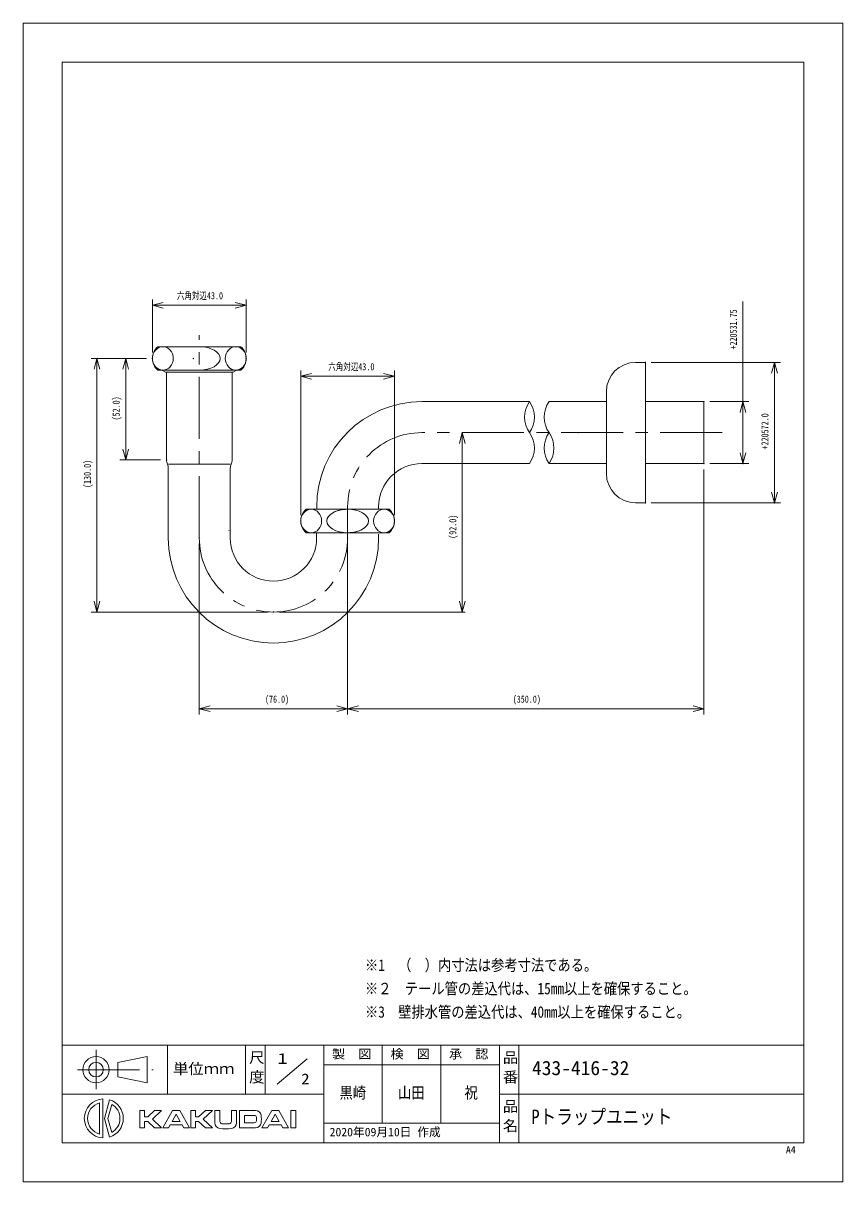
# Model space of a CAD drawing. Units: millimetres, scale not verified. Extents: x -105 to 105, y -148 to 148.
import ezdxf
from ezdxf.enums import TextEntityAlignment as Align

# ---------------------------------------------------------------- set-up
doc = ezdxf.new("R2010")
doc.units = ezdxf.units.MM
doc.header["$LTSCALE"] = 0.5
doc.header["$PDMODE"] = 32
doc.header["$PDSIZE"] = 0.1
doc.linetypes.add('USER2', pattern=[50.8, 31.75, -6.35, 6.35, -6.35])
for name, color, linetype, lineweight in [('0-0_0', 7, 'Continuous', 15), ('0-1_DEFPOINTS', 7, 'Continuous', 15), ('0-2_CLASS1', 7, 'Continuous', 15), ('0-3_1_2', 3, 'Continuous', 18)]:
    doc.layers.add(name, color=color, linetype=linetype, lineweight=lineweight)
doc.styles.add('ＭＳ ゴシック', font='')
doc.styles.get('ＭＳ ゴシック').set_extended_font_data('MS Gothic')

# ---------------------------------------------------------------- blocks, each defined once
blk = doc.blocks.new('KAKUDAI-2')
at = {"layer": '0-0_0'}
for p, q in [((0, 4.4373), (0, 0)), ((0.0004, 4.4373), (1.2429, 4.4373)), ((1.2429, 4.4373), (1.2429, 2.8102)), ((2.0417, 2.8099), (3.787, 4.4368)), ((3.2283, 2.2192), (5.6082, 4.4378)), ((3.7867, 4.4373), (5.6088, 4.4373)), ((5.9043, 0.0002), (8.4187, 4.4374)), ((8.2896, 1.6264), (9.3296, 3.4618)), ((8.4191, 4.4373), (10.2384, 4.4373)), ((10.3689, 1.6271), (9.3288, 3.4625)), ((12.7526, -0.0002), (10.2381, 4.4371)), ((13.0484, 4.4373), (13.0484, 0)), ((13.0485, 4.4373), (14.2909, 4.4373)), ((14.2908, 4.4373), (14.2908, 2.8102)), ((15.089, 2.8109), (16.8343, 4.4379)), ((16.2772, 2.2184), (18.6571, 4.437)), ((16.8349, 4.4373), (18.657, 4.4373)), ((19.2486, 4.4373), (19.2486, 1.2895)), ((19.2486, 4.4373), (20.5206, 4.4373)), ((20.5205, 4.4373), (20.5205, 1.6222)), ((23.4787, 4.4373), (24.7507, 4.4373)), ((23.479, 4.4373), (23.479, 1.6222)), ((24.7504, 4.4373), (24.7504, 1.2895)), ((25.5494, 4.4373), (25.5494, 0)), ((25.5494, 4.4373), (29.6217, 4.4373)), ((26.8214, 3.1654), (26.8214, 1.2722)), ((26.8214, 3.1651), (29.3185, 3.1651)), ((31.2877, 0.0003), (33.8021, 4.4375)), ((33.6721, 1.6271), (34.7121, 3.4624)), ((33.8026, 4.4373), (35.6219, 4.4373)), ((35.7524, 1.627), (34.7123, 3.4624)), ((38.1361, 0.0001), (35.6217, 4.4373)), ((38.7279, 4.4373), (38.7279, 0)), ((38.7279, 4.4373), (39.9999, 4.4373)), ((39.9999, 4.4373), (39.9999, 0)), ((0.0004, 0), (1.2429, 0)), ((1.2429, 2.8102), (2.0417, 2.8102)), ((1.2429, 1.6271), (2.0417, 1.6271)), ((1.2439, 1.6271), (1.2439, 0)), ((2.0416, 1.627), (3.7869, -0.0001)), ((3.229, 2.2187), (5.6089, 0.0001)), ((3.7867, 0), (5.6088, 0)), ((5.9047, 0), (7.3667, 0)), ((7.367, -0.0001), (7.786, 0.7394)), ((7.7858, 0.7395), (10.8717, 0.7395)), ((8.2886, 1.6271), (10.3688, 1.6271)), ((11.2907, 0), (10.8716, 0.7396)), ((11.2908, 0), (12.7528, 0)), ((13.0485, 0), (14.2909, 0)), ((14.2908, 2.8102), (15.0895, 2.8102)), ((14.2908, 1.6271), (14.2908, 0)), ((14.2909, 1.6271), (15.0896, 1.6271)), ((15.0898, 1.6269), (16.8352, -0.0001)), ((16.277, 2.2185), (18.6568, 0)), ((16.8349, 0), (18.657, 0)), ((25.5494, 0), (29.6217, 0)), ((26.8214, 1.2719), (29.3185, 1.2719)), ((31.2882, 0), (32.7502, 0)), ((32.7504, -0.0002), (33.1695, 0.7393)), ((33.1693, 0.739), (36.2552, 0.739)), ((33.6722, 1.6271), (35.7523, 1.6271)), ((36.674, 0), (36.255, 0.7395)), ((36.6743, 0), (38.1363, 0)), ((38.7279, 0), (39.9999, 0))]:
    blk.add_line(p, q, dxfattribs=at)
for centre, radius, start, end in [((29.3184, 2.5735), 0.5916, 5.59873, 89.99998), ((29.6217, 2.9581), 1.4791, 10.67193, 89.99998), ((25.6973, 2.2187), 5.4726, 349.32807, 10.67193), ((20.7276, 1.2895), 1.4791, 179.99996, 260.45071), ((21.1121, 1.6222), 0.5916, 179.99996, 263.00092), ((21.9996, 8.8508), 7.8746, 263.00097, 276.99901), ((22.8871, 1.6222), 0.5916, 276.99903, 0), ((23.2716, 1.2895), 1.4791, 279.54926, 0), ((29.3184, 1.8637), 0.5916, 270.00002, 354.40127), ((29.6217, 1.4792), 1.4791, 270.00002, 349.32807), ((25.6973, 2.2187), 4.2301, 354.40127, 5.59873), ((21.9996, 8.8508), 9.1466, 260.45074, 279.54923)]:
    blk.add_arc(centre, radius, start, end, dxfattribs=at)
blk = doc.blocks.new('KAKUDAI-3')
at = {"layer": '0-0_0'}
for p, q in [((-1.1, 3.9912), (-1.1, -3.9912)), ((-0.24, 4.9942), (-0.24, -4.9942)), ((0.18, 0), (1.4613, 4.7817)), ((1.0703, 0), (2.0362, 3.6046)), ((1.4613, -4.7817), (0.18, 0)), ((2.0362, -3.6046), (1.0703, 0))]:
    blk.add_line(p, q, dxfattribs=at)
for radius, start, end in [(5, 92.75126, 267.24875), (4.14, 105.40858, 254.59142), (5, 286.99276, 73.00724), (4.14, 299.46131, 60.53868)]:
    blk.add_arc((0, 0), radius, start, end, dxfattribs=at)
blk = doc.blocks.new('_OPEN30')
at = {"layer": '0-0_0'}
blk.add_line((0, 0), (-1, 0), dxfattribs=at)
blk.add_lwpolyline([(-1, 0.2679), (0, 0), (-1, -0.2679)], dxfattribs=at)
blk = doc.blocks.new('D194')
at = {"layer": '0-0_0'}
for p, q in [((-73.3867, 62.544), (-87.6054, 62.544)), ((-86.1054, -2.456), (-86.1054, 62.544)), ((-42.3753, -2.456), (-87.6054, -2.456))]:
    blk.add_line(p, q, dxfattribs=at)
at = {"layer": '0-1_DEFPOINTS'}
for p in [(-86.1054, 62.544), (-71.8867, 62.544), (-40.8753, -2.456)]:
    blk.add_point(p, dxfattribs=at)
at = {"layer": '0-0_0', "xscale": 2.77, "yscale": 2.77}
for p, rotation in [((-86.1054, 62.544), 90), ((-86.1054, -2.456), 270)]:
    blk.add_blockref('_OPEN30', p, dxfattribs=dict(at, rotation=rotation))
at = {"layer": '0-0_0', "style": 'ＭＳ ゴシック', "width": 0.75}
blk.add_text('(130.0)', height=1.833, rotation=90, dxfattribs=at).set_placement((-87.1054, 29.3622), align=Align.BOTTOM_LEFT)
blk = doc.blocks.new('D195')
at = {"layer": '0-0_0'}
for p, q in [((-78.7213, 36.544), (-78.7213, 62.544)), ((-69.7753, 36.544), (-80.2213, 36.544))]:
    blk.add_line(p, q, dxfattribs=at)
at = {"layer": '0-1_DEFPOINTS'}
for p in [(-78.7213, 62.544), (-61.3753, 62.544), (-68.2753, 36.544)]:
    blk.add_point(p, dxfattribs=at)
at = {"layer": '0-0_0', "xscale": 2.77, "yscale": 2.77}
for p, rotation in [((-78.7213, 62.544), 90), ((-78.7213, 36.544), 270)]:
    blk.add_blockref('_OPEN30', p, dxfattribs=dict(at, rotation=rotation))
at = {"layer": '0-0_0', "style": 'ＭＳ ゴシック', "width": 0.75}
blk.add_text('(52.0)', height=1.833, rotation=90, dxfattribs=at).set_placement((-79.7213, 46.6741), align=Align.BOTTOM_LEFT)
blk = doc.blocks.new('D196')
at = {"layer": '0-0_0'}
for p, q in [((-33.8753, 22.394), (-33.8753, 59.4762)), ((-9.8753, 22.394), (-9.8753, 59.4762)), ((-33.8753, 57.9762), (-9.8753, 57.9762))]:
    blk.add_line(p, q, dxfattribs=at)
at = {"layer": '0-1_DEFPOINTS'}
for p in [(-9.8753, 57.9762), (-33.8753, 20.894), (-9.8753, 20.894)]:
    blk.add_point(p, dxfattribs=at)
at = {"layer": '0-0_0', "xscale": 2.77, "yscale": 2.77, "rotation": 180}
blk.add_blockref('_OPEN30', (-33.8753, 57.9762), dxfattribs=at)
at = {"layer": '0-0_0', "xscale": 2.77, "yscale": 2.77}
blk.add_blockref('_OPEN30', (-9.8753, 57.9762), dxfattribs=at)
at = {"layer": '0-0_0', "style": 'ＭＳ ゴシック', "width": 0.75}
blk.add_text('六角対辺43.0', height=1.833, dxfattribs=at).set_placement((-26.8348, 58.9762), align=Align.BOTTOM_LEFT)
blk = doc.blocks.new('D197')
at = {"layer": '0-0_0'}
for p, q in [((-71.8753, 64.0627), (-71.8753, 77.6882)), ((-47.8753, 64.0627), (-47.8753, 77.6882)), ((-71.8753, 76.1882), (-47.8753, 76.1882))]:
    blk.add_line(p, q, dxfattribs=at)
at = {"layer": '0-1_DEFPOINTS'}
for p in [(-47.8753, 76.1882), (-71.8753, 62.5627), (-47.8753, 62.5627)]:
    blk.add_point(p, dxfattribs=at)
at = {"layer": '0-0_0', "xscale": 2.77, "yscale": 2.77, "rotation": 180}
blk.add_blockref('_OPEN30', (-71.8753, 76.1882), dxfattribs=at)
at = {"layer": '0-0_0', "xscale": 2.77, "yscale": 2.77}
blk.add_blockref('_OPEN30', (-47.8753, 76.1882), dxfattribs=at)
at = {"layer": '0-0_0', "style": 'ＭＳ ゴシック', "width": 0.75}
blk.add_text('六角対辺43.0', height=1.833, dxfattribs=at).set_placement((-65.6151, 77.1882), align=Align.BOTTOM_LEFT)
blk = doc.blocks.new('D198')
at = {"layer": '0-0_0'}
for p, q in [((7.5124, -2.456), (7.5124, 43.544)), ((-39.3696, -2.456), (8.2624, -2.456))]:
    blk.add_line(p, q, dxfattribs=at)
at = {"layer": '0-1_DEFPOINTS'}
for p in [(7.5124, 43.544), (37.2098, 43.544), (-40.8696, -2.456)]:
    blk.add_point(p, dxfattribs=at)
at = {"layer": '0-0_0', "xscale": 2.77, "yscale": 2.77}
for p, rotation in [((7.5124, 43.544), 90), ((7.5124, -2.456), 270)]:
    blk.add_blockref('_OPEN30', p, dxfattribs=dict(at, rotation=rotation))
at = {"layer": '0-0_0', "style": 'ＭＳ ゴシック', "width": 0.75}
blk.add_text('(92.0)', height=1.833, rotation=90, dxfattribs=at).set_placement((6.5124, 16.3357), align=Align.BOTTOM_LEFT)
blk = doc.blocks.new('D199')
at = {"layer": '0-0_0'}
for p, q in [((-59.8753, 15.044), (-59.8753, -28.7381)), ((-21.8753, 15.044), (-21.8753, -28.7381)), ((-21.8753, -27.2381), (-59.8753, -27.2381))]:
    blk.add_line(p, q, dxfattribs=at)
at = {"layer": '0-1_DEFPOINTS'}
for p in [(-59.8753, 16.544), (-21.8753, 16.544), (-59.8753, -27.2381)]:
    blk.add_point(p, dxfattribs=at)
at = {"layer": '0-0_0', "xscale": 2.77, "yscale": 2.77, "rotation": 180}
blk.add_blockref('_OPEN30', (-59.8753, -27.2381), dxfattribs=at)
at = {"layer": '0-0_0', "xscale": 2.77, "yscale": 2.77}
blk.add_blockref('_OPEN30', (-21.8753, -27.2381), dxfattribs=at)
at = {"layer": '0-0_0', "style": 'ＭＳ ゴシック', "width": 0.75}
blk.add_text('(76.0)', height=1.833, dxfattribs=at).set_placement((-43.0434, -26.2381), align=Align.BOTTOM_LEFT)
blk = doc.blocks.new('D200')
at = {"layer": '0-0_0'}
for p, q in [((69.4246, 34.1065), (69.4246, -28.7381)), ((-21.8696, 15.044), (-21.8696, -28.7381)), ((69.4246, -27.2381), (-21.8696, -27.2381))]:
    blk.add_line(p, q, dxfattribs=at)
at = {"layer": '0-1_DEFPOINTS'}
for p in [(69.4246, 35.6065), (-21.8696, 16.544), (-21.8696, -27.2381)]:
    blk.add_point(p, dxfattribs=at)
at = {"layer": '0-0_0', "xscale": 2.77, "yscale": 2.77, "rotation": 180}
blk.add_blockref('_OPEN30', (-21.8696, -27.2381), dxfattribs=at)
at = {"layer": '0-0_0', "xscale": 2.77, "yscale": 2.77}
blk.add_blockref('_OPEN30', (69.4246, -27.2381), dxfattribs=at)
at = {"layer": '0-0_0', "style": 'ＭＳ ゴシック', "width": 0.75}
blk.add_text('(350.0)', height=1.833, dxfattribs=at).set_placement((20.4293, -26.2381), align=Align.BOTTOM_LEFT)
blk = doc.blocks.new('D201')
at = {"layer": '0-0_0'}
for p, q in [((79.4074, 77.145), (79.4074, 51.4815)), ((70.9246, 51.4815), (80.9074, 51.4815)), ((79.4074, 51.4815), (79.4074, 35.6065)), ((70.9246, 35.6065), (80.9074, 35.6065))]:
    blk.add_line(p, q, dxfattribs=at)
at = {"layer": '0-1_DEFPOINTS'}
for p in [(69.4246, 51.4815), (69.4246, 35.6065), (79.4074, 35.6065)]:
    blk.add_point(p, dxfattribs=at)
at = {"layer": '0-0_0', "xscale": 2.77, "yscale": 2.77}
for p, rotation in [((79.4074, 51.4815), 90), ((79.4074, 35.6065), 270)]:
    blk.add_blockref('_OPEN30', p, dxfattribs=dict(at, rotation=rotation))
at = {"layer": '0-0_0', "style": 'ＭＳ ゴシック', "width": 0.75}
blk.add_text('+220531.75', height=1.833, rotation=90, dxfattribs=at).set_placement((78.4074, 64.8619), align=Align.BOTTOM_LEFT)
blk = doc.blocks.new('D202')
at = {"layer": '0-0_0'}
for p, q in [((55.9246, 61.544), (88.9983, 61.544)), ((87.4983, 61.544), (87.4983, 25.544)), ((55.9246, 25.544), (88.9983, 25.544))]:
    blk.add_line(p, q, dxfattribs=at)
at = {"layer": '0-1_DEFPOINTS'}
for p in [(54.4246, 61.544), (54.4246, 25.544), (87.4983, 25.544)]:
    blk.add_point(p, dxfattribs=at)
at = {"layer": '0-0_0', "xscale": 2.77, "yscale": 2.77}
for p, rotation in [((87.4983, 61.544), 90), ((87.4983, 25.544), 270)]:
    blk.add_blockref('_OPEN30', p, dxfattribs=dict(at, rotation=rotation))
at = {"layer": '0-0_0', "style": 'ＭＳ ゴシック', "width": 0.75}
blk.add_text('+220572.0', height=1.833, rotation=90, dxfattribs=at).set_placement((86.4983, 39.2391), align=Align.BOTTOM_LEFT)

msp = doc.modelspace()

# ---------------------------------------------------------------- linework, layer by layer
at = {"layer": '0-1_DEFPOINTS'}
for p, q in [((-105, -148.5), (-105, 148.5)), ((-105, 148.5), (105, 148.5)), ((105, -148.5), (105, 148.5)), ((-105, -148.5), (105, -148.5))]:
    msp.add_line(p, q, dxfattribs=at)
at = {"layer": '0-2_CLASS1'}
for p, q in [((95, -138.5), (95, 138.5)), ((-95, -113.5), (95, -113.5)), ((-68, -113.5), (-68, -126)), ((-48, -113.5), (-48, -126)), ((-43, -113.5), (-43, -126)), ((-28, -113.5), (-28, -138.5)), ((-13, -113.5), (-13, -133.5)), ((2, -113.5), (2, -133.5)), ((17, -113.5), (17, -138.5)), ((22, -113.5), (22, -138.5)), ((-80.7155, -117.875), (-73.2155, -116.375)), ((-80.7155, -117.875), (-80.7155, -121.625)), ((-73.2155, -116.375), (-73.2155, -123.125)), ((-32.2176, -117.0147), (-39.921, -123.4341)), ((-28, -118.5), (17, -118.5)), ((-80.7155, -121.625), (-73.2155, -123.125)), ((-95, -126), (-28, -126)), ((17, -126), (95, -126)), ((-28, -133.5), (17, -133.5)), ((-95, -138.5), (95, -138.5))]:
    msp.add_line(p, q, dxfattribs=at)
at = {"layer": '0-2_CLASS1', "linetype": 'USER2'}
for p, q in [((-86.3405, -114.6766), (-86.3405, -124.7533)), ((-91.109, -119.75), (-71.6753, -119.75))]:
    msp.add_line(p, q, dxfattribs=at)
at = {"layer": '0-2_CLASS1'}
msp.add_lwpolyline([(-95, -138.5), (-95, 138.5), (95, 138.5)], dxfattribs=at)
for radius in [3.375, 1.875]:
    msp.add_circle((-86.3405, -119.75), radius, dxfattribs=at)
at = {"layer": '0-3_1_2', "color": 7, "linetype": 'USER2', "lineweight": 15}
for p, q in [((-59.8753, 16.544), (-59.8753, 68.4949)), ((74.1048, 43.544), (-2.8639, 43.544)), ((-21.8696, 16.544), (-21.8696, 24.544))]:
    msp.add_line(p, q, dxfattribs=at)
at = {"layer": '0-3_1_2'}
for p, q in [((-59.8753, 65.5627), (-70.5211, 65.5627)), ((-59.8753, 65.5627), (-49.2296, 65.5627)), ((-70.5211, 59.5627), (-59.8753, 59.5627)), ((-49.2296, 59.5627), (-59.8753, 59.5627)), ((-50.2759, 59.5627), (-51.1744, 59.044)), ((51.9246, 61.544), (54.4246, 61.544)), ((54.4246, 61.544), (54.4246, 25.544)), ((-68.2753, 36.544), (-68.2753, 59.044)), ((-51.1744, 59.044), (-59.8753, 59.044)), ((-51.4753, 36.544), (-51.4753, 59.044)), ((44.4246, 54.044), (44.4246, 33.044)), ((-2.8639, 51.4815), (24.7262, 51.4815)), ((29.7262, 51.4815), (44.4246, 51.4815)), ((54.4246, 51.4815), (69.4246, 51.4815)), ((69.4246, 51.4815), (69.4246, 35.6065)), ((-67.8128, 16.544), (-67.8128, 34.4437)), ((-59.8753, 35.4938), (-67.7834, 35.4938)), ((-59.8753, 35.4938), (-51.9672, 35.4938)), ((-51.9378, 16.544), (-51.9378, 34.4437)), ((-2.8639, 35.6065), (24.7262, 35.6065)), ((29.7262, 35.6065), (44.4246, 35.6065)), ((54.4246, 35.6065), (69.4246, 35.6065)), ((-11.2296, 23.894), (-32.5096, 23.894)), ((-29.8014, 24.544), (-29.8014, 23.894)), ((-13.9264, 23.894), (-13.9264, 24.544)), ((51.9246, 25.544), (54.4246, 25.544)), ((-52.2878, 18.4438), (-52.2878, 18.3993)), ((-32.5096, 17.894), (-11.2296, 17.894)), ((-29.8128, 16.544), (-29.8128, 17.894)), ((-13.9378, 16.544), (-13.9378, 17.544))]:
    msp.add_line(p, q, dxfattribs=at)
msp.add_lwpolyline([(-69.4748, 59.5627), (-68.5763, 59.044), (-59.8753, 59.044)], dxfattribs=at)
for centre, radius, start, end in [((-67.8753, 62.5627), 4, 131.40962, 228.59038), ((-51.8753, 62.5627), 4, 311.40962, 48.59038), ((51.9246, 54.044), 7.5, 90, 180), ((-2.8639, 24.544), 26.9375, 90, 180), ((30.4016, 47.5127), 6.9254, 145.03525, 214.96475), ((19.0508, 47.5127), 6.9254, 325.03525, 34.96475), ((35.4016, 47.5127), 6.9254, 145.03525, 214.96475), ((19.0508, 39.5752), 6.9254, 325.03525, 34.96475), ((35.4016, 39.5752), 6.9254, 145.03525, 214.96475), ((24.0508, 39.5752), 6.9254, 325.03525, 34.96475), ((-65.7753, 36.544), 2.5, 180, 204.83788), ((-53.9753, 36.544), 2.5, 335.16212, 0), ((-70.3128, 34.4437), 2.5, 0, 24.83788), ((-49.4378, 34.4437), 2.5, 155.16212, 180), ((-2.8639, 24.544), 11.0625, 90, 180), ((51.9246, 33.044), 7.5, 180, 270), ((-29.8639, 20.894), 4, 131.40962, 228.59038), ((-13.8753, 20.894), 4, 311.40962, 48.59038), ((-40.8753, 16.544), 26.9375, 180, 0), ((-40.8753, 16.544), 11.0625, 180, 0)]:
    msp.add_arc(centre, radius, start, end, dxfattribs=at)
at = {"layer": '0-3_1_2', "color": 7, "linetype": 'USER2', "lineweight": 15}
for centre, start, end in [((-2.8639, 24.544), 90, 180), ((-40.8753, 16.544), 180, 0)]:
    msp.add_arc(centre, 19, start, end, dxfattribs=at)
at = {"layer": '0-3_1_2'}
for centre in [(-69.2085, 62.5627), (-50.5422, 62.5627), (-31.2085, 20.894), (-12.5308, 20.894)]:
    msp.add_ellipse(centre, major_axis=(0, -3), ratio=0.892761, dxfattribs=at)
for centre, major_axis, start_param, end_param in [((-59.8753, 62.5627), (5.3327, 0), 4.71238898, 7.85398163), ((-59.8753, 62.5627), (-5.3327, 0), 1.57079633, 4.71238898), ((-21.8753, 20.894), (5.3327, 0), 1.57079633, 6.28318531), ((-21.8639, 20.894), (-5.3327, 0), 1.57079633, 6.28318531), ((-21.8639, 20.894), (-5.3327, 0), 4.71238898, 6.28318531), ((-21.8753, 20.894), (5.3327, 0), 4.71238898, 6.28318531)]:
    msp.add_ellipse(centre, major_axis=major_axis, ratio=0.562569, start_param=start_param, end_param=end_param, dxfattribs=at)

# ---------------------------------------------------------------- block references
at = {"layer": '0-2_CLASS1'}
for name, p in [('KAKUDAI-3', (-84.3405, -132.25)), ('KAKUDAI-2', (-75.1299, -134.6305))]:
    msp.add_blockref(name, p, dxfattribs=at)
at = {"layer": '0-3_1_2'}
for name in ['D197', 'D201', 'D194', 'D195', 'D196', 'D202', 'D198', 'D200', 'D199']:
    msp.add_blockref(name, (0, 0), dxfattribs=at)

# ---------------------------------------------------------------- texts
at = {"layer": '0-2_CLASS1', "style": 'ＭＳ ゴシック'}
for s, height, width, p in [('※1\u3000（\u3000）内寸法は参考寸法である。', 2.933, 0.85, (-17.4243, -95.3)), ('※２\u3000テール管の差込代は、15mm以上を確保すること。', 2.933, 0.85, (-17.4243, -101.3)), ('※3\u3000壁排水管の差込代は、40mm以上を確保すること。', 2.933, 0.85, (-17.4243, -107.3)), ('尺', 2.749, 1.05, (-47.1105, -118.8446)), ('1', 2.749, 1.4, (-39.8627, -119.0827)), ('製\u3000図', 2.346, 1.05, (-25.8782, -117.5985)), ('検\u3000図', 2.346, 1.05, (-10.8782, -117.5985)), ('承\u3000認', 2.346, 1.05, (4.1218, -117.5985)), ('品', 2.749, 1.05, (17.8895, -118.8446)), ('単位ｍｍ', 2.749, 1.05, (-66.6261, -121.7012)), ('度', 2.749, 1.05, (-47.1105, -123.8446)), ('2', 2.749, 1.15, (-33.7633, -124.3197)), ('番', 2.749, 1.05, (17.8895, -123.8446)), ('黒崎', 2.933, 0.85, (-23.9444, -128)), ('山田', 2.933, 0.85, (-8.9444, -128)), ('祝', 2.933, 0.85, (8.0556, -128)), ('品', 2.749, 1.05, (17.8895, -131.3446)), ('Pトラップユニット', 3.666, 0.85, (25.2075, -134.75)), ('名', 2.749, 1.05, (17.8895, -136.3446))]:
    msp.add_text(s, height=height, dxfattribs=dict(at, width=width)).set_placement(p, align=Align.BOTTOM_LEFT)
for s, height, p in [('433-416-32', 3.666, (25.3621, -122.25)), ('2020年09月10日 作成', 2.199, (-26.4853, -137.5)), ('A4', 1.833, (90.4167, -141.75))]:
    msp.add_text(s, height=height, dxfattribs=at).set_placement(p, align=Align.BOTTOM_LEFT)

doc.saveas('drawing.dxf')
